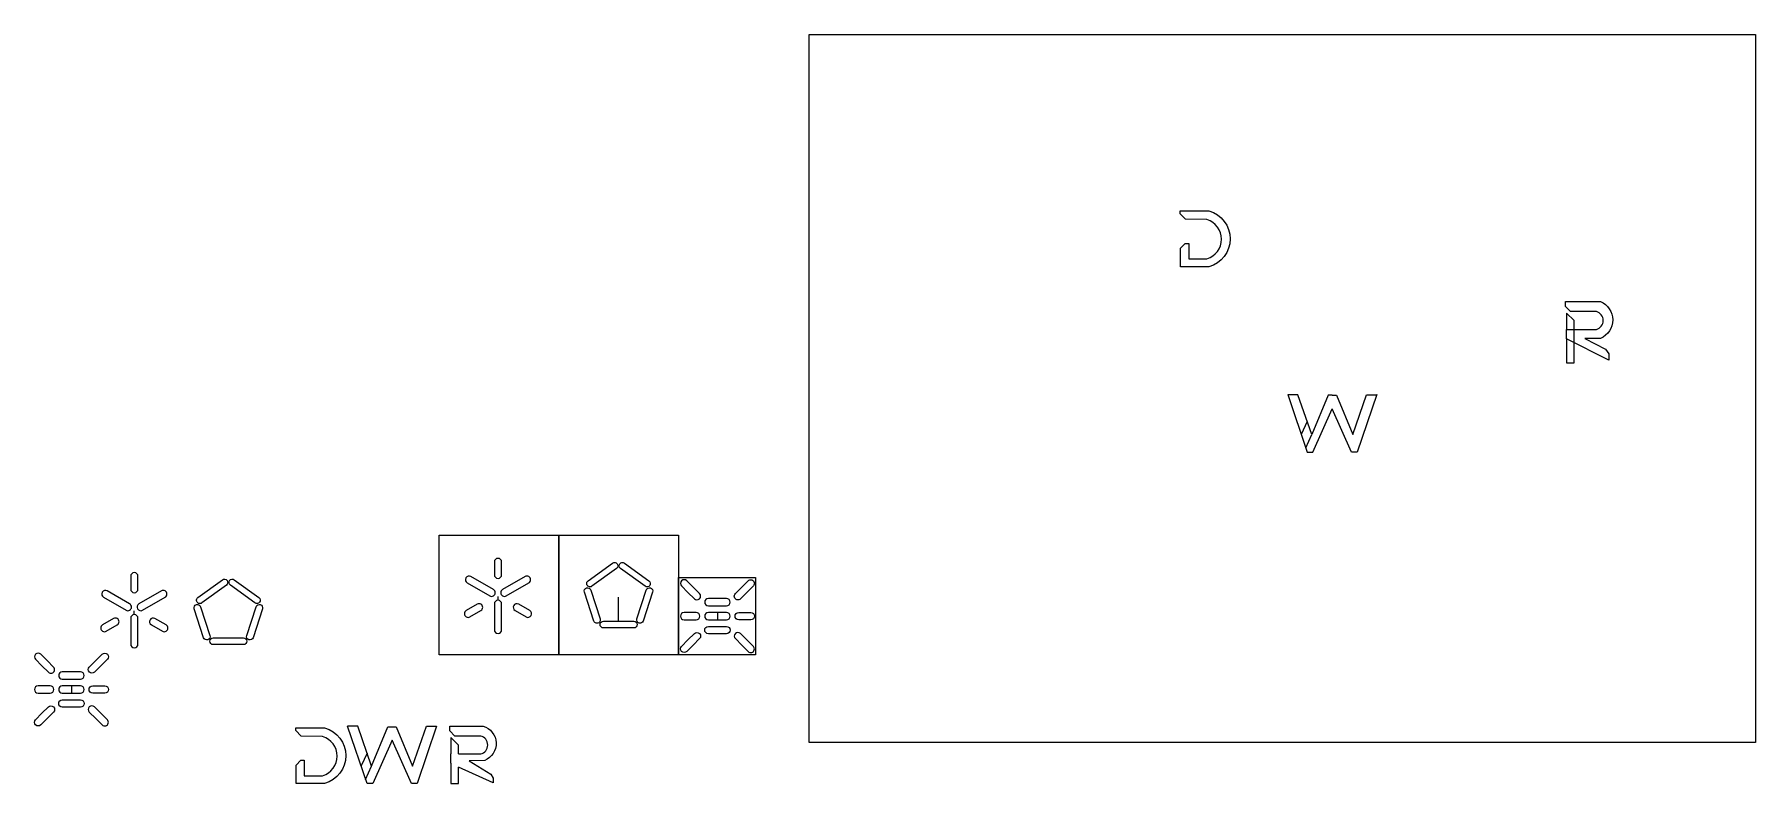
# Model space of a CAD drawing. Header units: millimetres. Extents: x 5 to 1440, y 5 to 660.
# Drawn here: x 872 to 1440, y 76 to 323 of the extents above; entities that cross this region are included whole.
import ezdxf

# ---------------------------------------------------------------- set-up
doc = ezdxf.new("R2010")
doc.units = ezdxf.units.MM
doc.layers.add('PCB', color=7, linetype='Continuous')
picture_1 = doc.add_image_def('image1.png', size_in_pixel=(200, 200))
picture_2 = doc.add_image_def('image2.png', size_in_pixel=(200, 200))
picture_3 = doc.add_image_def('image3.jpg', size_in_pixel=(600, 449))
picture_4 = doc.add_image_def('image5.jpg', size_in_pixel=(202, 202))

# ---------------------------------------------------------------- blocks, each defined once
blk = doc.blocks.new('*U3')
for points in [[(1.2, 11.19, 1), (-1.2, 11.19), (-1.2, 6.99, 1), (1.2, 6.99)], [(-1.2, -2.65), (-1.2, -11.19, 1), (1.2, -11.19), (1.2, -2.65, 1)]]:
    blk.add_lwpolyline(points, format="xyb", close=True)
blk = doc.blocks.new('*U4')
at = {"color": 0, "linetype": 'ByBlock', "lineweight": -2, "transparency": 16777216}
blk.add_blockref('*U3', (1024.98, 137.65), dxfattribs=at)
for p, rotation in [((1024.81, 137.37), 120), ((1025.14, 137.37), 240)]:
    blk.add_blockref('*U3', p, dxfattribs=dict(at, rotation=rotation))
blk = doc.blocks.new('*U5')
for points in [[(1.2, 11.19, 1), (-1.2, 11.19), (-1.2, 6.99, 1), (1.2, 6.99)], [(-1.2, -2.65), (-1.2, -11.19, 1), (1.2, -11.19), (1.2, -2.65, 1)]]:
    blk.add_lwpolyline(points, format="xyb", close=True)
blk = doc.blocks.new('*U6')
at = {"color": 0, "linetype": 'ByBlock', "lineweight": -2, "transparency": 16777216}
blk.add_blockref('*U5', (1024.98, 137.65), dxfattribs=at)
for p, rotation in [((1024.81, 137.37), 120), ((1025.14, 137.37), 240)]:
    blk.add_blockref('*U5', p, dxfattribs=dict(at, rotation=rotation))
blk = doc.blocks.new('*U7')
blk.add_lwpolyline([(-5, -1.1, -1), (-5, 1.1), (5, 1.1, -1), (5, -1.1), (5, -1.1)], format="xyb", close=True)
blk = doc.blocks.new('*U8')
at = {"color": 0, "linetype": 'ByBlock', "lineweight": -2, "transparency": 16777216}
for p, rotation in [((1059.36, 144.65), 216), ((1070.05, 144.65), 144), ((1056.05, 134.47), 288), ((1073.36, 134.47), 71.99999999999999)]:
    blk.add_blockref('*U7', p, dxfattribs=dict(at, rotation=rotation))
blk.add_blockref('*U7', (1064.71, 128.19), dxfattribs=at)
blk = doc.blocks.new('*U9')
blk.add_lwpolyline([(-5, -1.1, -1), (-5, 1.1), (5, 1.1, -1), (5, -1.1), (5, -1.1)], format="xyb", close=True)
blk = doc.blocks.new('*U10')
at = {"color": 0, "linetype": 'ByBlock', "lineweight": -2, "transparency": 16777216}
for p, rotation in [((1059.36, 144.65), 216), ((1070.05, 144.65), 144), ((1056.05, 134.47), 288), ((1073.36, 134.47), 71.99999999999999)]:
    blk.add_blockref('*U9', p, dxfattribs=dict(at, rotation=rotation))
blk.add_blockref('*U9', (1064.71, 128.19), dxfattribs=at)

msp = doc.modelspace()

# ---------------------------------------------------------------- linework, layer by layer
for p, q in [((1285.28, 204.04), (1291.69, 185.08)), ((1288.63, 204), (1285.29, 204)), ((1293.2, 190.87), (1288.63, 204)), ((1298.57, 203.82), (1293.2, 190.87)), ((1293.58, 185.08), (1299.95, 199.35)), ((1299.95, 203.82), (1298.57, 203.82)), ((1299.95, 203.82), (1301.34, 203.82)), ((1306.33, 185.08), (1299.95, 199.35)), ((1301.34, 203.82), (1306.7, 190.87)), ((1306.7, 190.87), (1311.28, 204)), ((1314.63, 204.04), (1308.22, 185.08)), ((1311.28, 204), (1314.62, 204)), ((1291.72, 195.13), (1289.71, 190.91)), ((1291.22, 186.47), (1293.2, 190.87)), ((1291.69, 185.08), (1293.58, 185.08)), ((1308.22, 185.08), (1306.33, 185.08)), ((1024.98, 136.2), (1024.98, 137.46)), ((1064.71, 129.29), (1064.71, 137.29)), ((905.1, 131.48), (905.1, 132.74)), ((981.84, 85.83), (979.83, 81.61))]:
    msp.add_line(p, q)
for points in [[(1259.33, 246.16), (1249.92, 246.16), (1249.92, 252.28), (1251.54, 253.89), (1252.64, 253.89), (1252.64, 248.77), (1258.67, 248.77, 0.73661), (1258.67, 261.71), (1251.65, 261.82), (1249.81, 263.66), (1249.81, 264.57), (1259.33, 264.57, -0.758852)], [(967.83, 75.78), (958.42, 75.78), (958.42, 81.9), (960.03, 83.51), (961.14, 83.51), (961.14, 78.38), (967.17, 78.38, 0.73661), (967.17, 91.32), (960.15, 91.44), (958.3, 93.28), (958.3, 94.19), (967.83, 94.19, -0.758852)]]:
    msp.add_lwpolyline(points, format="xyb", close=True)
for points in [[(1377.21, 222.45), (1377.21, 214.46), (1379.7, 214.46), (1379.7, 225.49), (1379.7, 228.42), (1377.21, 230.9), (1377.21, 225.49), (1387.02, 225.49, 0.769975), (1387.02, 231.4), (1378.47, 231.4), (1376.8, 233.07), (1376.8, 234.69), (1387.84, 234.69), (1388.35, 234.69, -0.66494), (1388.42, 222.56), (1383.22, 222.56), (1390.06, 219), (1391.11, 217.5), (1391.11, 215.39), (1377.21, 222.45), (1377.21, 225.49)], [(1011.97, 85.54), (1019.28, 85.54, 0.781512), (1019.28, 91.45), (1010.74, 91.45), (1009.07, 93.12), (1009.07, 94.74), (1020.11, 94.74), (1020.11, 94.74, -0.70686), (1020.6, 83.4), (1015.49, 83.32), (1022.67, 78.83), (1023.38, 77.54), (1023.38, 76.02), (1011.97, 81.24)]]:
    msp.add_lwpolyline(points, format="xyb")
for points in [[(1004.75, 94.74), (998.34, 75.78), (996.45, 75.78), (990.07, 90.05), (983.7, 75.78), (981.81, 75.78), (975.4, 94.74)], [(981.34, 77.17), (983.32, 81.57), (978.75, 94.7), (975.41, 94.7)], [(983.32, 81.57), (988.69, 94.52), (990.07, 94.52), (991.46, 94.52), (996.82, 81.57), (1001.4, 94.7), (1004.74, 94.7)], [(1011.97, 85.54), (1011.97, 85.54), (1011.97, 88.47), (1009.48, 90.95), (1009.48, 85.54)], [(1009.48, 82.5), (1009.48, 85.54)], [(1009.48, 82.5), (1009.48, 75.78), (1011.97, 75.78), (1011.97, 81.24)]]:
    msp.add_lwpolyline(points)
at = {"layer": 'PCB', "linetype": 'ByBlock', "lineweight": -3}
for p, q in [((1097.31, 132.19), (1097.31, 129.79)), ((884.37, 107.99), (884.37, 105.59))]:
    msp.add_line(p, q, dxfattribs=at)
for points in [[(1091.41, 138.41), (1089.29, 140.53), (1087.17, 142.65, 1), (1085.47, 140.95), (1087.59, 138.83), (1089.71, 136.71, 1)], [(1103.21, 138.41), (1105.33, 140.53), (1107.45, 142.65, -1), (1109.15, 140.95), (1107.03, 138.83), (1104.91, 136.71, -1)], [(1094.31, 134.39), (1097.31, 134.39), (1100.31, 134.39, 1), (1100.31, 136.79), (1097.31, 136.79), (1094.31, 136.79, 1)], [(1090.31, 129.79, 1), (1090.31, 132.19), (1086.31, 132.19, 1), (1086.31, 129.79)], [(1094.31, 129.79), (1097.31, 129.79), (1100.31, 129.79, 1), (1100.31, 132.19), (1097.31, 132.19), (1094.31, 132.19, 1)], [(1104.31, 129.79, -1), (1104.31, 132.19), (1108.31, 132.19, -1), (1108.31, 129.79)], [(1091.41, 123.57), (1089.29, 121.45), (1087.17, 119.33, -1), (1085.47, 121.03), (1087.59, 123.15), (1089.71, 125.27, -1)], [(1094.31, 127.59), (1097.31, 127.59), (1100.31, 127.59, -1), (1100.31, 125.19), (1097.31, 125.19), (1094.31, 125.19, -1)], [(1103.21, 123.57), (1105.33, 121.45), (1107.45, 119.33, 1), (1109.15, 121.03), (1107.03, 123.15), (1104.91, 125.27, 1)], [(878.47, 114.2), (876.35, 116.32), (874.23, 118.45, 1), (872.53, 116.75), (874.65, 114.63), (876.77, 112.51, 1)], [(890.27, 114.2), (892.39, 116.32), (894.51, 118.45, -1), (896.21, 116.75), (894.09, 114.63), (891.97, 112.51, -1)], [(877.37, 105.59, 1), (877.37, 107.99), (873.37, 107.99, 1), (873.37, 105.59)], [(881.37, 110.19), (884.37, 110.19), (887.37, 110.19, 1), (887.37, 112.59), (884.37, 112.59), (881.37, 112.59, 1)], [(881.37, 105.59), (884.37, 105.59), (887.37, 105.59, 1), (887.37, 107.99), (884.37, 107.99), (881.37, 107.99, 1)], [(891.37, 105.59, -1), (891.37, 107.99), (895.37, 107.99, -1), (895.37, 105.59)], [(881.37, 103.39), (884.37, 103.39), (887.37, 103.39, -1), (887.37, 100.99), (884.37, 100.99), (881.37, 100.99, -1)], [(878.47, 99.37), (876.35, 97.25), (874.23, 95.13, -1), (872.53, 96.82), (874.65, 98.95), (876.77, 101.07, -1)], [(890.27, 99.37), (892.39, 97.25), (894.51, 95.13, 1), (896.21, 96.82), (894.09, 98.95), (891.97, 101.07, 1)]]:
    msp.add_lwpolyline(points, format="xyb", close=True, dxfattribs=at)

# ---------------------------------------------------------------- block references
for name, p in [('*U4', (0, 0)), ('*U8', (0, 0)), ('*U6', (-119.88, -4.72)), ('*U10', (-128.61, -5.5))]:
    msp.add_blockref(name, p)

# ---------------------------------------------------------------- pictures from other files: only their frames are drawn
image = msp.add_image(picture_3, insert=(1127.54, 89.32), size_in_units=(311.97, 233.46), dxfattribs=dict(fade=77))
image.dxf.flags = 7
image = msp.add_image(picture_1, insert=(1005.58, 118.27), size_in_units=(39.42, 39.42), dxfattribs=dict(fade=70))
image.dxf.flags = 7
image = msp.add_image(picture_2, insert=(1045.01, 118.27), size_in_units=(39.42, 39.42), dxfattribs=dict(fade=53))
image.dxf.flags = 7
image = msp.add_image(picture_4, insert=(1084.43, 118.27), size_in_units=(25.43, 25.43), dxfattribs=at)
image.dxf.flags = 7

doc.saveas('drawing.dxf')
